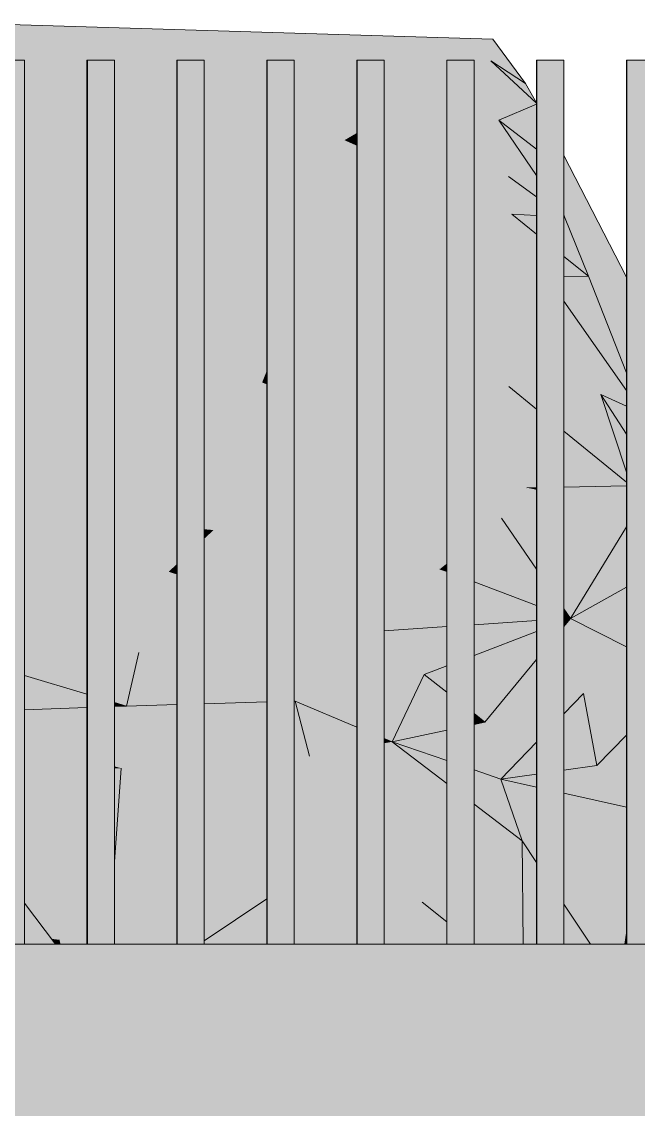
# Model space of a CAD drawing. Header units: millimetres. Extents: x 365175 to 2667127, y -330297 to -162108.
# Drawn here: x 1888493 to 1889177, y -319094 to -317888 of the extents above; entities that cross this region are included whole.
import ezdxf

# ---------------------------------------------------------------- set-up
doc = ezdxf.new("R2010")
doc.units = ezdxf.units.MM
doc.header["$MEASUREMENT"] = 0
doc.layers.add('Cars', color=7, linetype='Continuous')
doc.layers.add('TopoAlt', color=7, linetype='Continuous')

# ---------------------------------------------------------------- blocks, each defined once
blk = doc.blocks.new('Élément de coupe_125_6', base_point=(1445436.1, -319511))
at = {"layer": 'TopoAlt', "linetype": 'Continuous', "lineweight": 0, "true_color": 0x000000}
blk.add_hatch(color=18, dxfattribs=at).paths.add_polyline_path([(1882185.2, -318911), (1882185.2, -319511), (1914672.8, -319511), (1914672.8, -318911)])
at = {"layer": 'TopoAlt', "color": 190, "linetype": 'Continuous', "lineweight": 5, "true_color": 0x8002ff}
blk.add_line((1914672.8, -318911), (1882185.2, -318911), dxfattribs=at)
blk = doc.blocks.new('Élément de coupe_238_6', base_point=(1445436.1, -319511))
at = {"linetype": 'Continuous', "lineweight": 0, "true_color": 0x000000}
for points in [[(1888465.7, -317931), (1888465.7, -318911), (1888466, -318911), (1888466, -317931)], [(1888465.7, -317931), (1888465.7, -318911), (1888466, -318911), (1888466, -317931)], [(1888466, -317931), (1888466, -318911), (1888496, -318911), (1888496, -317931)]]:
    blk.add_hatch(color=18, dxfattribs=at).paths.add_polyline_path(points)
at = {"color": 18, "linetype": 'Continuous', "lineweight": 5, "true_color": 0x330000}
for p, q in [((1888465.7, -317931), (1888466, -317931)), ((1888465.7, -318911), (1888465.7, -317931)), ((1888466, -317931), (1888496, -317931)), ((1888466, -318911), (1888466, -317931)), ((1888496, -318911), (1888496, -317931))]:
    blk.add_line(p, q, dxfattribs=at)
blk = doc.blocks.new('Élément de coupe_239_6', base_point=(1445436.1, -319511))
at = {"linetype": 'Continuous', "lineweight": 0, "true_color": 0x000000}
for points in [[(1888565.4, -317931), (1888565.4, -318911), (1888565.8, -318911), (1888565.8, -317931)], [(1888565.4, -317931), (1888565.4, -318911), (1888565.8, -318911), (1888565.8, -317931)], [(1888565.8, -317931), (1888565.8, -318911), (1888595.8, -318911), (1888595.8, -317931)]]:
    blk.add_hatch(color=18, dxfattribs=at).paths.add_polyline_path(points)
at = {"color": 18, "linetype": 'Continuous', "lineweight": 5, "true_color": 0x330000}
for p, q in [((1888565.4, -317931), (1888565.8, -317931)), ((1888565.4, -318911), (1888565.4, -317931)), ((1888565.8, -317931), (1888595.8, -317931)), ((1888565.8, -318911), (1888565.8, -317931)), ((1888595.8, -318911), (1888595.8, -317931))]:
    blk.add_line(p, q, dxfattribs=at)
blk = doc.blocks.new('Élément de coupe_240_6', base_point=(1445436.1, -319511))
at = {"linetype": 'Continuous', "lineweight": 0, "true_color": 0x000000}
for points in [[(1888665.2, -317931), (1888665.2, -318911), (1888665.5, -318911), (1888665.5, -317931)], [(1888665.2, -317931), (1888665.2, -318911), (1888665.5, -318911), (1888665.5, -317931)], [(1888665.5, -317931), (1888665.5, -318911), (1888695.5, -318911), (1888695.5, -317931)]]:
    blk.add_hatch(color=18, dxfattribs=at).paths.add_polyline_path(points)
at = {"color": 18, "linetype": 'Continuous', "lineweight": 5, "true_color": 0x330000}
for p, q in [((1888665.2, -317931), (1888665.5, -317931)), ((1888665.2, -318911), (1888665.2, -317931)), ((1888665.5, -317931), (1888695.5, -317931)), ((1888665.5, -318911), (1888665.5, -317931)), ((1888695.5, -318911), (1888695.5, -317931))]:
    blk.add_line(p, q, dxfattribs=at)
blk = doc.blocks.new('Élément de coupe_241_6', base_point=(1445436.1, -319511))
at = {"linetype": 'Continuous', "lineweight": 0, "true_color": 0x000000}
for points in [[(1888765, -317931), (1888765, -318911), (1888765.3, -318911), (1888765.3, -317931)], [(1888765, -317931), (1888765, -318911), (1888765.3, -318911), (1888765.3, -317931)], [(1888765.3, -317931), (1888765.3, -318911), (1888795.3, -318911), (1888795.3, -317931)]]:
    blk.add_hatch(color=18, dxfattribs=at).paths.add_polyline_path(points)
at = {"color": 18, "linetype": 'Continuous', "lineweight": 5, "true_color": 0x330000}
for p, q in [((1888765, -317931), (1888765.3, -317931)), ((1888765, -318911), (1888765, -317931)), ((1888765.3, -317931), (1888795.3, -317931)), ((1888765.3, -318911), (1888765.3, -317931)), ((1888795.3, -318911), (1888795.3, -317931))]:
    blk.add_line(p, q, dxfattribs=at)
blk = doc.blocks.new('Élément de coupe_242_6', base_point=(1445436.1, -319511))
at = {"linetype": 'Continuous', "lineweight": 0, "true_color": 0x000000}
for points in [[(1888864.7, -317931), (1888864.7, -318911), (1888865, -318911), (1888865, -317931)], [(1888864.7, -317931), (1888864.7, -318911), (1888865, -318911), (1888865, -317931)], [(1888865, -317931), (1888865, -318911), (1888895, -318911), (1888895, -317931)]]:
    blk.add_hatch(color=18, dxfattribs=at).paths.add_polyline_path(points)
at = {"color": 18, "linetype": 'Continuous', "lineweight": 5, "true_color": 0x330000}
for p, q in [((1888864.7, -317931), (1888865, -317931)), ((1888864.7, -318911), (1888864.7, -317931)), ((1888865, -317931), (1888895, -317931)), ((1888865, -318911), (1888865, -317931)), ((1888895, -318911), (1888895, -317931))]:
    blk.add_line(p, q, dxfattribs=at)
blk = doc.blocks.new('Élément de coupe_243_6', base_point=(1445436.1, -319511))
at = {"linetype": 'Continuous', "lineweight": 0, "true_color": 0x000000}
for points in [[(1888964.5, -317931), (1888964.5, -318911), (1888964.8, -318911), (1888964.8, -317931)], [(1888964.5, -317931), (1888964.5, -318911), (1888964.8, -318911), (1888964.8, -317931)], [(1888964.8, -317931), (1888964.8, -318911), (1888994.8, -318911), (1888994.8, -317931)]]:
    blk.add_hatch(color=18, dxfattribs=at).paths.add_polyline_path(points)
at = {"color": 18, "linetype": 'Continuous', "lineweight": 5, "true_color": 0x330000}
for p, q in [((1888964.5, -317931), (1888964.8, -317931)), ((1888964.5, -318911), (1888964.5, -317931)), ((1888964.8, -317931), (1888994.8, -317931)), ((1888964.8, -318911), (1888964.8, -317931)), ((1888994.8, -318911), (1888994.8, -317931))]:
    blk.add_line(p, q, dxfattribs=at)
blk = doc.blocks.new('Élément de coupe_244_6', base_point=(1445436.1, -319511))
at = {"linetype": 'Continuous', "lineweight": 0, "true_color": 0x000000}
for points in [[(1889064.2, -317931), (1889064.2, -318911), (1889064.6, -318911), (1889064.6, -317931)], [(1889064.2, -317931), (1889064.2, -318911), (1889064.6, -318911), (1889064.6, -317931)], [(1889064.6, -317931), (1889064.6, -318911), (1889094.6, -318911), (1889094.6, -317931)]]:
    blk.add_hatch(color=18, dxfattribs=at).paths.add_polyline_path(points)
at = {"color": 18, "linetype": 'Continuous', "lineweight": 5, "true_color": 0x330000}
for p, q in [((1889064.2, -317931), (1889064.6, -317931)), ((1889064.2, -318911), (1889064.2, -317931)), ((1889064.6, -317931), (1889094.6, -317931)), ((1889064.6, -318911), (1889064.6, -317931)), ((1889094.6, -318911), (1889094.6, -317931))]:
    blk.add_line(p, q, dxfattribs=at)
blk = doc.blocks.new('Élément de coupe_245_6', base_point=(1445436.1, -319511))
at = {"linetype": 'Continuous', "lineweight": 0, "true_color": 0x000000}
for points in [[(1889164, -317931), (1889164, -318911), (1889164.3, -318911), (1889164.3, -317931)], [(1889164, -317931), (1889164, -318911), (1889164.3, -318911), (1889164.3, -317931)], [(1889164.3, -317931), (1889164.3, -318911), (1889194.3, -318911), (1889194.3, -317931)]]:
    blk.add_hatch(color=18, dxfattribs=at).paths.add_polyline_path(points)
at = {"color": 18, "linetype": 'Continuous', "lineweight": 5, "true_color": 0x330000}
for p, q in [((1889164, -317931), (1889164.3, -317931)), ((1889164, -318911), (1889164, -317931)), ((1889164.3, -317931), (1889194.3, -317931)), ((1889164.3, -318911), (1889164.3, -317931)), ((1889194.3, -318911), (1889194.3, -317931))]:
    blk.add_line(p, q, dxfattribs=at)
blk = doc.blocks.new('Élément de coupe_549_6', base_point=(1445436.1, -319511))
at = {"layer": 'Cars', "linetype": 'Continuous', "lineweight": 0, "true_color": 0x000000}
for points in [[(1888378.7, -317888.3), (1888377.1, -317891), (1889015.6, -317907.5)], [(1888377, -317916.6), (1888989.8, -317931), (1888994.8, -317931), (1888994.8, -317931.1), (1889013.6, -317931.5), (1888377.1, -317891)], [(1889013.6, -317931.5), (1889015.6, -317907.5), (1888377.1, -317891)], [(1889015.6, -317907.5), (1889013.6, -317931.5), (1889051.9, -317956.7)], [(1888989.8, -317931), (1888377, -317916.6), (1888489.9, -317931), (1888496, -317931), (1888496, -317931.8), (1888565.4, -317940.6), (1888565.4, -317931), (1888595.8, -317931), (1888595.8, -317944.5), (1888665.2, -317953.4), (1888665.2, -317931), (1888695.5, -317931), (1888695.5, -317957.2), (1888765, -317966.1), (1888765, -317931), (1888795.3, -317931), (1888795.3, -317970), (1888864.7, -317978.9), (1888864.7, -317931), (1888895, -317931), (1888895, -317982.7), (1888911.1, -317984.8), (1888964.5, -317957.1), (1888964.5, -317931)], [(1888496, -317931.8), (1888496, -317942.4), (1888565.4, -317957.5), (1888565.4, -317940.6)], [(1888994.8, -317931.1), (1888994.8, -317941.3), (1889013.6, -317931.5)], [(1888994.8, -317941.3), (1888994.8, -317994.1), (1889022.5, -317997.3), (1889013.6, -317931.5)], [(1889064.2, -317978.7), (1889013.6, -317931.5), (1889022.5, -317997.3), (1889064.2, -317979.8)], [(1889051.9, -317956.7), (1889013.6, -317931.5), (1889064.2, -317978.7), (1889064.2, -317978)], [(1888565.4, -317957.5), (1888496, -317942.4), (1888496, -317990.3), (1888565.4, -317996)], [(1888665.2, -317953.4), (1888595.8, -317944.5), (1888595.8, -317964.1), (1888665.2, -317979.2)], [(1888695.5, -317957.2), (1888695.5, -317985.8), (1888765, -318000.9), (1888765, -317966.1)], [(1888911.1, -317984.8), (1888964.5, -317990.8), (1888964.5, -317957.1)], [(1888595.8, -317998.5), (1888665.2, -318004.2), (1888665.2, -317979.2), (1888595.8, -317964.1)], [(1888795.3, -317970), (1888795.3, -318007.5), (1888851.1, -318019.6), (1888864.7, -318011.7), (1888864.7, -317978.9)], [(1888695.5, -318006.8), (1888765, -318012.5), (1888765, -318000.9), (1888695.5, -317985.8)], [(1888895, -317994.1), (1888911.1, -317984.8), (1888895, -317982.7)], [(1888895, -318029.3), (1888964.5, -318044.7), (1888964.5, -318017.6), (1888911.1, -317984.8), (1888895, -317994.1)], [(1888911.1, -317984.8), (1888964.5, -318017.6), (1888964.5, -317990.8)], [(1889064.2, -317979.8), (1889022.5, -317997.3), (1889064.2, -318029.7)], [(1888496, -317990.3), (1888496, -318000.3), (1888565.4, -318011.9), (1888565.4, -317996)], [(1889022.5, -317997.3), (1888994.8, -317994.1), (1888994.8, -318036.2), (1889033.2, -318059.9)], [(1889022.5, -317997.3), (1889033.2, -318059.9), (1889064.2, -318082.3), (1889064.2, -318058.9)], [(1889022.5, -317997.3), (1889064.2, -318058.9), (1889064.2, -318029.7)], [(1888565.4, -318011.9), (1888496, -318000.3), (1888496, -318006.8), (1888565.4, -318022.2)], [(1888565.4, -318022.2), (1888496, -318006.8), (1888496, -318036.9), (1888565.4, -318038.4)], [(1888665.2, -318004.2), (1888595.8, -317998.5), (1888595.8, -318016.9), (1888665.2, -318028.5)], [(1888695.5, -318033.6), (1888765, -318045.2), (1888765, -318012.5), (1888695.5, -318006.8)], [(1888795.3, -318007.5), (1888795.3, -318015), (1888851.1, -318019.6)], [(1888595.8, -318016.9), (1888595.8, -318028.9), (1888646.5, -318040.1), (1888665.2, -318041.9), (1888665.2, -318028.5)], [(1888795.3, -318015), (1888795.3, -318050.2), (1888851.3, -318059.6), (1888851.1, -318019.6)], [(1888864.7, -318011.7), (1888851.1, -318019.6), (1888864.7, -318022.6)], [(1888864.7, -318022.6), (1888851.1, -318019.6), (1888864.7, -318025.6)], [(1888851.1, -318019.6), (1888851.3, -318059.6), (1888864.7, -318062.6), (1888864.7, -318025.6)], [(1888595.8, -318028.9), (1888595.8, -318039), (1888646.5, -318040.1)], [(1888765, -318045.2), (1888695.5, -318033.6), (1888695.5, -318044.8), (1888765, -318051.4)], [(1888895, -318039), (1888964.5, -318069.7), (1888964.5, -318044.7), (1888895, -318029.3)], [(1888496, -318113.2), (1888565.4, -318159.3), (1888565.4, -318038.4), (1888496, -318036.9)], [(1888646.5, -318040.1), (1888595.8, -318039), (1888595.8, -318179.4), (1888665.2, -318225.5), (1888665.2, -318081.2)], [(1888646.5, -318040.1), (1888665.2, -318081.2), (1888665.2, -318041.9)], [(1888765, -318051.4), (1888695.5, -318044.8), (1888695.5, -318147.6), (1888759.7, -318288.2), (1888765, -318275.1)], [(1888895, -318039), (1888895, -318069.5), (1888964.5, -318085.2), (1888964.5, -318069.7)], [(1889033.2, -318059.9), (1888994.8, -318036.2), (1888994.8, -318051.4)], [(1889094.6, -318066.5), (1889164, -318174.8), (1889164, -318171.6), (1889094.6, -318036.7)], [(1888795.3, -318054.2), (1888851.3, -318059.6), (1888795.3, -318050.2)], [(1888795.3, -318054.2), (1888795.3, -318199.3), (1888851.3, -318059.6)], [(1889033.2, -318059.9), (1888994.8, -318051.4), (1888994.8, -318083.1), (1889036.6, -318101.5)], [(1888851.3, -318059.6), (1888795.3, -318199.3), (1888795.3, -318288.8), (1888864.7, -318289.9), (1888864.7, -318076.8)], [(1888864.7, -318062.6), (1888851.3, -318059.6), (1888864.7, -318076.8)], [(1888895, -318069.5), (1888895, -318115.6), (1888964.5, -318204.5), (1888964.5, -318085.2)], [(1889033.2, -318059.9), (1889036.6, -318101.5), (1889064.2, -318102.9), (1889064.2, -318082.3)], [(1889094.6, -318066.5), (1889094.6, -318076.3), (1889164, -318225), (1889164, -318174.8)], [(1889094.6, -318102.5), (1889095.1, -318104.5), (1889164, -318241), (1889164, -318225), (1889094.6, -318076.3)], [(1888994.8, -318083.1), (1888994.8, -318092.1), (1889036.6, -318101.5)], [(1889036.6, -318101.5), (1888994.8, -318092.1), (1888994.8, -318243.3), (1889033.4, -318292.7)], [(1889036.6, -318101.5), (1889033.4, -318292.7), (1889064.2, -318202.7), (1889064.2, -318151)], [(1889036.6, -318101.5), (1889064.2, -318151), (1889064.2, -318123.9)], [(1889064.2, -318102.9), (1889036.6, -318101.5), (1889064.2, -318123.9)], [(1889094.6, -318102.5), (1889094.6, -318103.7), (1889095.1, -318104.5)], [(1889094.6, -318103.7), (1889094.6, -318104.1), (1889095.1, -318104.5)], [(1889094.6, -318104.1), (1889094.6, -318104.5), (1889095.1, -318104.5)], [(1889095.1, -318104.5), (1889094.6, -318104.5), (1889094.6, -318148.4), (1889121.9, -318170.5)], [(1889095.1, -318104.5), (1889121.9, -318170.5), (1889164, -318250.1), (1889164, -318241)], [(1888496, -318293.7), (1888565.4, -318292.2), (1888565.4, -318159.3), (1888496, -318113.2)], [(1888895, -318115.6), (1888895, -318290.4), (1888964.5, -318291.6), (1888964.5, -318204.5)], [(1888695.5, -318245.6), (1888759.7, -318288.2), (1888695.5, -318147.6)], [(1889094.6, -318148.4), (1889094.6, -318170.6), (1889121.9, -318170.5)], [(1889121.9, -318170.5), (1889094.6, -318170.6), (1889094.6, -318198.2), (1889164, -318297.1), (1889164, -318277.4)], [(1889121.9, -318170.5), (1889164, -318277.4), (1889164, -318250.1)], [(1888595.8, -318291.6), (1888665.2, -318290.2), (1888665.2, -318225.5), (1888595.8, -318179.4)], [(1889033.4, -318292.7), (1889064.2, -318295.4), (1889064.2, -318202.7)], [(1889094.6, -318212.6), (1889135.6, -318301.7), (1889164, -318314.4), (1889164, -318297.1), (1889094.6, -318198.2)], [(1889094.6, -318212.6), (1889094.6, -318298.1), (1889135.6, -318301.7)], [(1888695.5, -318289.5), (1888759.7, -318288.2), (1888695.5, -318245.6)], [(1888994.8, -318243.3), (1888994.8, -318292.1), (1889033.4, -318292.7)], [(1888765, -318275.1), (1888759.7, -318288.2), (1888765, -318288.3)], [(1888565.4, -318292.2), (1888496, -318293.7), (1888496, -318346.6), (1888565.4, -318376.6)], [(1888595.8, -318389.7), (1888665.2, -318419.8), (1888665.2, -318290.2), (1888595.8, -318291.6)], [(1888695.5, -318432.9), (1888696.5, -318433.3), (1888759.7, -318288.2), (1888695.5, -318289.5)], [(1888759.7, -318288.2), (1888696.5, -318433.3), (1888765, -318427.9), (1888765, -318290.3)], [(1888759.7, -318288.2), (1888765, -318290.3), (1888765, -318288.3)], [(1888795.3, -318302.4), (1888864.7, -318330), (1888864.7, -318289.9), (1888795.3, -318288.8)], [(1888964.5, -318291.6), (1888895, -318290.4), (1888895, -318342), (1888964.5, -318369.6)], [(1888994.8, -318292.1), (1888994.8, -318381.7), (1889053.3, -318404.9), (1889033.4, -318292.7)], [(1889033.4, -318292.7), (1889053.3, -318404.9), (1889064.2, -318404.7), (1889064.2, -318317.7)], [(1889033.4, -318292.7), (1889064.2, -318317.7), (1889064.2, -318295.4)], [(1889094.6, -318298.1), (1889094.6, -318342.3), (1889164, -318398.6), (1889164, -318387.6), (1889135.6, -318301.7)], [(1888864.7, -318330), (1888795.3, -318302.4), (1888795.3, -318425.5), (1888864.7, -318419.9)], [(1889164, -318345.5), (1889135.6, -318301.7), (1889164, -318387.6)], [(1889135.6, -318301.7), (1889164, -318345.5), (1889164, -318314.4)], [(1888496, -318346.6), (1888496, -318426.7), (1888565.4, -318429), (1888565.4, -318376.6)], [(1888895, -318417.5), (1888964.5, -318412), (1888964.5, -318369.6), (1888895, -318342)], [(1889094.6, -318342.3), (1889094.6, -318404.1), (1889164, -318402.7), (1889164, -318398.6)], [(1888994.8, -318409.6), (1889053.3, -318404.9), (1888994.8, -318381.7)], [(1888595.8, -318430), (1888665.2, -318432.3), (1888665.2, -318419.8), (1888595.8, -318389.7)], [(1888994.8, -318409.6), (1888994.8, -318438.1), (1889025.2, -318438.6), (1889053.3, -318404.9)], [(1889053.3, -318404.9), (1889025.2, -318438.6), (1889064.2, -318436.2), (1889064.2, -318407.1)], [(1889053.3, -318404.9), (1889064.2, -318407.1), (1889064.2, -318404.7)], [(1889094.6, -318404.1), (1889094.6, -318413.2), (1889164, -318427.1), (1889164, -318402.7)], [(1888864.7, -318419.9), (1888795.3, -318425.5), (1888795.3, -318434.9), (1888864.7, -318436)], [(1888895, -318436.5), (1888964.5, -318437.6), (1888964.5, -318412), (1888895, -318417.5)], [(1889094.6, -318413.2), (1889094.6, -318434.4), (1889164, -318430.2), (1889164, -318427.1)], [(1888565.4, -318429), (1888496, -318426.7), (1888496, -318433.1), (1888565.4, -318439.3)], [(1888595.8, -318430), (1888595.8, -318442), (1888665.2, -318448.2), (1888665.2, -318432.3)], [(1888696.5, -318433.3), (1888765, -318434.4), (1888765, -318427.9)], [(1889094.6, -318434.4), (1889094.6, -318539.2), (1889101.8, -318549.8), (1889164, -318448.4), (1889164, -318430.2)], [(1888496, -318433.1), (1888496, -318436.9), (1888540, -318442.3), (1888565.4, -318443.8), (1888565.4, -318439.3)], [(1888496, -318436.9), (1888496, -318440.3), (1888540, -318442.3)], [(1888496, -318440.3), (1888496, -318461.2), (1888565.4, -318477.2), (1888565.4, -318454.5), (1888540, -318442.3)], [(1888565.4, -318443.8), (1888540, -318442.3), (1888565.4, -318454.5)], [(1888595.8, -318445.5), (1888665.2, -318449.5), (1888665.2, -318448.2), (1888595.8, -318442)], [(1888695.5, -318432.9), (1888695.5, -318433.3), (1888696.5, -318433.3)], [(1888695.5, -318433.3), (1888695.5, -318450.9), (1888705.8, -318451.9), (1888696.5, -318433.3)], [(1888696.5, -318433.3), (1888765, -318435.7), (1888765, -318434.4)], [(1888696.5, -318433.3), (1888765, -318442.5), (1888765, -318435.7)], [(1888696.5, -318433.3), (1888705.8, -318451.9), (1888765, -318452.4), (1888765, -318442.5)], [(1888795.3, -318436.8), (1888864.7, -318439.3), (1888864.7, -318436), (1888795.3, -318434.9)], [(1888864.7, -318439.3), (1888795.3, -318436.8), (1888795.3, -318446.6), (1888843.7, -318453.1), (1888864.7, -318451.5)], [(1888964.5, -318437.6), (1888895, -318436.5), (1888895, -318440.3), (1888964.5, -318442.8)], [(1888895, -318449.4), (1888964.5, -318444.4), (1888964.5, -318442.8), (1888895, -318440.3)], [(1888994.8, -318441.8), (1889025.2, -318438.6), (1888994.8, -318438.1)], [(1888994.8, -318441.8), (1888994.8, -318463.8), (1889025.2, -318438.6)], [(1888994.8, -318509.4), (1889064.2, -318535.6), (1889064.2, -318495.2), (1889025.2, -318438.6), (1888994.8, -318463.8)], [(1889064.2, -318436.2), (1889025.2, -318438.6), (1889064.2, -318495.2)], [(1888595.8, -318445.5), (1888595.8, -318469.1), (1888656, -318498), (1888665.2, -318489.5), (1888665.2, -318449.5)], [(1888695.5, -318450.9), (1888695.5, -318451.3), (1888705.8, -318451.9)], [(1888695.5, -318451.3), (1888695.5, -318461.4), (1888705.8, -318451.9)], [(1888695.5, -318497.7), (1888765, -318497), (1888765, -318462), (1888705.8, -318451.9), (1888695.5, -318461.4)], [(1888765, -318452.4), (1888705.8, -318451.9), (1888765, -318462)], [(1888795.3, -318446.6), (1888795.3, -318452.6), (1888843.7, -318453.1)], [(1888795.3, -318452.6), (1888795.3, -318467.3), (1888864.7, -318479.2), (1888864.7, -318460.8), (1888843.7, -318453.1)], [(1888864.7, -318451.5), (1888843.7, -318453.1), (1888864.7, -318460.8)], [(1888895, -318449.4), (1888895, -318472.1), (1888957, -318495.1), (1888964.5, -318478.1), (1888964.5, -318444.4)], [(1889164, -318448.4), (1889101.8, -318549.8), (1889164, -318515)], [(1888496, -318491), (1888565.4, -318494.1), (1888565.4, -318477.2), (1888496, -318461.2)], [(1888795.3, -318467.3), (1888795.3, -318496.7), (1888864.7, -318496), (1888864.7, -318479.2)], [(1888595.8, -318484.2), (1888656, -318498), (1888595.8, -318469.1)], [(1888895, -318484.5), (1888957, -318495.1), (1888895, -318472.1)], [(1888957, -318495.1), (1888964.5, -318489), (1888964.5, -318478.1)], [(1888565.4, -318494.1), (1888496, -318491), (1888496, -318532.8), (1888565.4, -318562.7)], [(1888595.8, -318484.2), (1888595.8, -318495.4), (1888656, -318498)], [(1888665.2, -318489.5), (1888656, -318498), (1888665.2, -318498)], [(1888895, -318495.7), (1888957, -318495.1), (1888895, -318484.5)], [(1888964.5, -318489), (1888957, -318495.1), (1888964.5, -318497.9)], [(1888656, -318498), (1888595.8, -318495.4), (1888595.8, -318575.7), (1888622.9, -318587.4)], [(1888656, -318498), (1888622.9, -318587.4), (1888665.2, -318583.5), (1888665.2, -318501)], [(1888665.2, -318498), (1888656, -318498), (1888665.2, -318501)], [(1888765, -318497), (1888695.5, -318497.7), (1888695.5, -318510.7), (1888765, -318532.9)], [(1888864.7, -318496), (1888795.3, -318496.7), (1888795.3, -318542.7), (1888864.7, -318564.9)], [(1888895, -318542.8), (1888957, -318495.1), (1888895, -318495.7)], [(1888895, -318563.4), (1888964.5, -318558.8), (1888964.5, -318497.9), (1888957, -318495.1), (1888895, -318542.8)], [(1888695.5, -318580.8), (1888765, -318574.4), (1888765, -318532.9), (1888695.5, -318510.7)], [(1888994.8, -318509.4), (1888994.8, -318556.8), (1889064.2, -318552.2), (1889064.2, -318535.6)], [(1889101.8, -318549.8), (1889164, -318581.4), (1889164, -318515)], [(1888496, -318583.8), (1888565.4, -318585.7), (1888565.4, -318562.7), (1888496, -318532.8)], [(1889094.6, -318539.2), (1889094.6, -318547), (1889101.8, -318549.8)], [(1888795.3, -318542.7), (1888795.3, -318571.7), (1888864.7, -318565.4), (1888864.7, -318564.9)], [(1888994.8, -318556.8), (1888994.8, -318590.9), (1889064.2, -318564.2), (1889064.2, -318552.2)], [(1889094.6, -318550.2), (1889101.8, -318549.8), (1889094.6, -318547)], [(1889094.6, -318558.6), (1889101.8, -318549.8), (1889094.6, -318552.5)], [(1889101.8, -318549.8), (1889094.6, -318558.6), (1889094.6, -318639.3), (1889116.3, -318633)], [(1889094.6, -318552.5), (1889101.8, -318549.8), (1889094.6, -318550.2)], [(1889101.8, -318549.8), (1889116.3, -318633), (1889164, -318618.9), (1889164, -318581.4)], [(1888964.5, -318558.8), (1888895, -318563.4), (1888895, -318583.8), (1888939.5, -318612.1), (1888964.5, -318602.5)], [(1888994.8, -318655.3), (1889006.9, -318664.7), (1889064.2, -318595.3), (1889064.2, -318564.2), (1888994.8, -318590.9)], [(1888595.8, -318575.7), (1888595.8, -318586.6), (1888622.9, -318587.4)], [(1888765, -318574.4), (1888695.5, -318580.8), (1888695.5, -318610), (1888765, -318631.7)], [(1888795.3, -318571.7), (1888795.3, -318641.1), (1888796.4, -318641.5), (1888864.7, -318566.6), (1888864.7, -318565.4)], [(1888796.4, -318641.5), (1888864.7, -318627.5), (1888864.7, -318566.6)], [(1888496, -318613.1), (1888565.4, -318633.9), (1888565.4, -318585.7), (1888496, -318583.8)], [(1888622.9, -318587.4), (1888595.8, -318586.6), (1888595.8, -318643), (1888609.1, -318646.9)], [(1888609.1, -318646.9), (1888665.2, -318645.3), (1888665.2, -318600.5), (1888622.9, -318587.4)], [(1888622.9, -318587.4), (1888665.2, -318600.5), (1888665.2, -318583.5)], [(1888895, -318583.8), (1888895, -318621.3), (1888939.5, -318612.1)], [(1889006.9, -318664.7), (1889064.2, -318648.1), (1889064.2, -318595.3)], [(1888765, -318631.7), (1888695.5, -318610), (1888695.5, -318644.4), (1888765, -318642.4)], [(1888939.5, -318612.1), (1888895, -318621.3), (1888895, -318682.9), (1888903.9, -318686.6)], [(1888903.9, -318686.6), (1888964.5, -318673.8), (1888964.5, -318631.6), (1888939.5, -318612.1)], [(1888964.5, -318602.5), (1888939.5, -318612.1), (1888964.5, -318631.6)], [(1888496, -318613.1), (1888496, -318651.3), (1888565.4, -318648.6), (1888565.4, -318633.9)], [(1889116.3, -318633), (1889164, -318660), (1889164, -318618.9)], [(1888796.4, -318641.5), (1888864.7, -318670.2), (1888864.7, -318627.5)], [(1889094.6, -318639.3), (1889094.6, -318655.5), (1889116.3, -318633)], [(1889116.3, -318633), (1889094.6, -318655.5), (1889094.6, -318718), (1889131.2, -318712.8)], [(1889116.3, -318633), (1889131.2, -318712.8), (1889164, -318679.1), (1889164, -318660)], [(1888496, -318685.9), (1888565.4, -318705.3), (1888565.4, -318648.6), (1888496, -318651.3)], [(1888595.8, -318647.4), (1888609.1, -318646.9), (1888595.8, -318643)], [(1888595.8, -318713.8), (1888603.2, -318715.9), (1888609.1, -318646.9), (1888595.8, -318647.4)], [(1888609.1, -318646.9), (1888603.2, -318715.9), (1888665.2, -318712), (1888665.2, -318662.3)], [(1888609.1, -318646.9), (1888665.2, -318662.3), (1888665.2, -318645.3)], [(1888765, -318642.4), (1888695.5, -318644.4), (1888695.5, -318670.6), (1888765, -318689.6)], [(1888795.3, -318641.5), (1888796.4, -318641.5), (1888795.3, -318641.1)], [(1888795.3, -318697.9), (1888812.4, -318702.6), (1888796.4, -318641.5), (1888795.3, -318641.5)], [(1888796.4, -318641.5), (1888812.4, -318702.6), (1888864.7, -318693.5), (1888864.7, -318670.2)], [(1889006.9, -318664.7), (1889024.6, -318728), (1889064.2, -318687), (1889064.2, -318648.1)], [(1888994.8, -318655.3), (1888994.8, -318667.3), (1889006.9, -318664.7)], [(1888695.5, -318670.6), (1888695.5, -318710.1), (1888765, -318705.6), (1888765, -318689.6)], [(1889006.9, -318664.7), (1888994.8, -318667.3), (1888994.8, -318717.8), (1889024.6, -318728)], [(1888895, -318682.9), (1888895, -318688.2), (1888903.9, -318686.6)], [(1888903.9, -318686.6), (1888964.5, -318707.4), (1888964.5, -318673.8)], [(1889131.2, -318712.8), (1889164, -318716), (1889164, -318679.1)], [(1888496, -318685.9), (1888496, -318719.3), (1888565.4, -318717.1), (1888565.4, -318705.3)], [(1888812.4, -318702.6), (1888864.7, -318844), (1888864.7, -318693.5)], [(1888895, -318688.2), (1888895, -318820), (1888903.9, -318686.6)], [(1888895, -318820), (1888895, -318904.3), (1888937.3, -318864.2), (1888903.9, -318686.6)], [(1888903.9, -318686.6), (1888937.3, -318864.2), (1888964.5, -318847.6), (1888964.5, -318732.7)], [(1888903.9, -318686.6), (1888964.5, -318732.7), (1888964.5, -318707.4)], [(1889024.6, -318728), (1889064.2, -318722.3), (1889064.2, -318687)], [(1888765, -318705.6), (1888695.5, -318710.1), (1888695.5, -318780.5), (1888765, -318829.1)], [(1888795.3, -318703.7), (1888812.4, -318702.6), (1888795.3, -318697.9)], [(1888795.3, -318803.3), (1888812.4, -318702.6), (1888795.3, -318703.7)], [(1888795.3, -318803.3), (1888795.3, -318849.9), (1888864.7, -318894.4), (1888864.7, -318844), (1888812.4, -318702.6)], [(1888496, -318865.4), (1888530.5, -318911), (1888565.4, -318911), (1888565.4, -318717.1), (1888496, -318719.3)], [(1888595.8, -318716.2), (1888603.2, -318715.9), (1888595.8, -318713.8)], [(1888595.8, -318911), (1888665.2, -318911), (1888665.2, -318759.3), (1888603.2, -318715.9), (1888595.8, -318819.7)], [(1888595.8, -318716.2), (1888595.8, -318819.7), (1888603.2, -318715.9)], [(1888603.2, -318715.9), (1888665.2, -318759.3), (1888665.2, -318712)], [(1889024.6, -318728), (1888994.8, -318717.8), (1888994.8, -318755.8), (1889048.4, -318796.5)], [(1889094.6, -318718), (1889094.6, -318743.6), (1889164, -318759.1), (1889164, -318743.6), (1889131.2, -318712.8)], [(1889131.2, -318712.8), (1889164, -318743.6), (1889164, -318716)], [(1889024.6, -318728), (1889064.2, -318736.8), (1889064.2, -318722.3)], [(1889024.6, -318728), (1889048.4, -318796.5), (1889064.2, -318792.8), (1889064.2, -318736.8)], [(1889094.6, -318743.6), (1889094.6, -318785.6), (1889164, -318769.1), (1889164, -318759.1)], [(1888994.8, -318755.8), (1888994.8, -318829.2), (1889048.4, -318796.5)], [(1889094.6, -318866.5), (1889123.9, -318911), (1889162, -318911), (1889164, -318898.8), (1889164, -318769.1), (1889094.6, -318785.6)], [(1888695.5, -318780.5), (1888695.5, -318907.2), (1888765, -318860.8), (1888765, -318829.1)], [(1889048.4, -318796.5), (1889064.2, -318820.5), (1889064.2, -318792.8)], [(1889048.4, -318796.5), (1888994.8, -318829.2), (1888994.8, -318910.6), (1888995.3, -318911), (1889049.5, -318911)], [(1889064.2, -318820.5), (1889048.4, -318796.5), (1889049.5, -318911), (1889064.2, -318911)], [(1888864.7, -318894.4), (1888795.3, -318849.9), (1888795.3, -318911), (1888864.7, -318911)], [(1888937.3, -318864.2), (1888964.5, -318886.1), (1888964.5, -318847.6)], [(1888530.5, -318911), (1888496, -318865.4), (1888496, -318911)], [(1888765, -318860.8), (1888695.5, -318907.2), (1888695.5, -318911), (1888765, -318911)], [(1888895, -318904.3), (1888895, -318911), (1888964.5, -318911), (1888964.5, -318886.1), (1888937.3, -318864.2)], [(1889123.9, -318911), (1889094.6, -318866.5), (1889094.6, -318911)], [(1889162, -318911), (1889164, -318911), (1889164, -318898.8)], [(1888506.3, -318903.8), (1888502.2, -318911), (1888530.5, -318911), (1888526.1, -318905.1)], [(1888534.9, -318906.1), (1888526.1, -318905.1), (1888530.5, -318911), (1888536, -318911)], [(1888995.3, -318911), (1888994.8, -318910.6), (1888994.8, -318911)]]:
    blk.add_hatch(color=18, dxfattribs=at).paths.add_polyline_path(points)
at = {"layer": 'Cars', "color": 7, "linetype": 'Continuous', "lineweight": 5}
for p, q in [((1889015.6, -317907.5), (1888378.7, -317888.3)), ((1889051.9, -317956.7), (1889015.6, -317907.5)), ((1889064.2, -317978.7), (1889013.6, -317931.5)), ((1889051.9, -317956.7), (1889013.6, -317931.5)), ((1889051.9, -317956.7), (1889064.2, -317978)), ((1889064.2, -317979.8), (1889022.5, -317997.3)), ((1889064.2, -318058.9), (1889022.5, -317997.3)), ((1889064.2, -318029.7), (1889022.5, -317997.3)), ((1889164, -318171.6), (1889094.6, -318036.7)), ((1889064.2, -318082.3), (1889033.2, -318059.9)), ((1889064.2, -318123.9), (1889036.6, -318101.5)), ((1889064.2, -318102.9), (1889036.6, -318101.5)), ((1889095.1, -318104.5), (1889094.6, -318102.5)), ((1889095.1, -318104.5), (1889094.6, -318103.7)), ((1889095.1, -318104.5), (1889094.6, -318104.1)), ((1889095.1, -318104.5), (1889094.6, -318104.5)), ((1889121.9, -318170.5), (1889095.1, -318104.5)), ((1889121.9, -318170.5), (1889094.6, -318148.4)), ((1889121.9, -318170.5), (1889094.6, -318170.6)), ((1889164, -318277.4), (1889121.9, -318170.5)), ((1889164, -318297.1), (1889094.6, -318198.2)), ((1889064.2, -318317.7), (1889033.4, -318292.7)), ((1889164, -318345.5), (1889135.6, -318301.7)), ((1889135.6, -318301.7), (1889164, -318387.6)), ((1889164, -318314.4), (1889135.6, -318301.7)), ((1889164, -318398.6), (1889094.6, -318342.3)), ((1889064.2, -318404.7), (1889053.3, -318404.9)), ((1889164, -318402.7), (1889094.6, -318404.1)), ((1889064.2, -318495.2), (1889025.2, -318438.6)), ((1889164, -318448.4), (1889101.8, -318549.8)), ((1888964.5, -318497.9), (1888957, -318495.1)), ((1889064.2, -318535.6), (1888994.8, -318509.4)), ((1889164, -318515), (1889101.8, -318549.8)), ((1889101.8, -318549.8), (1889094.6, -318539.2)), ((1889064.2, -318552.2), (1888994.8, -318556.8)), ((1889101.8, -318549.8), (1889094.6, -318547)), ((1889094.6, -318558.6), (1889101.8, -318549.8)), ((1889101.8, -318549.8), (1889094.6, -318552.5)), ((1889101.8, -318549.8), (1889094.6, -318550.2)), ((1889164, -318581.4), (1889101.8, -318549.8)), ((1888964.5, -318558.8), (1888895, -318563.4)), ((1889064.2, -318564.2), (1888994.8, -318590.9)), ((1888609.1, -318646.9), (1888622.9, -318587.4)), ((1889006.9, -318664.7), (1889064.2, -318595.3)), ((1888903.9, -318686.6), (1888939.5, -318612.1)), ((1888964.5, -318602.5), (1888939.5, -318612.1)), ((1888964.5, -318631.6), (1888939.5, -318612.1)), ((1888565.4, -318633.9), (1888496, -318613.1)), ((1889094.6, -318655.5), (1889116.3, -318633)), ((1889131.2, -318712.8), (1889116.3, -318633)), ((1888565.4, -318648.6), (1888496, -318651.3)), ((1888609.1, -318646.9), (1888595.8, -318643)), ((1888609.1, -318646.9), (1888595.8, -318647.4)), ((1888665.2, -318645.3), (1888609.1, -318646.9)), ((1888765, -318642.4), (1888695.5, -318644.4)), ((1888796.4, -318641.5), (1888795.3, -318641.5)), ((1888864.7, -318670.2), (1888796.4, -318641.5)), ((1888812.4, -318702.6), (1888796.4, -318641.5)), ((1889006.9, -318664.7), (1888994.8, -318655.3)), ((1889006.9, -318664.7), (1888994.8, -318667.3)), ((1888903.9, -318686.6), (1888895, -318682.9)), ((1888964.5, -318673.8), (1888903.9, -318686.6)), ((1889131.2, -318712.8), (1889164, -318679.1)), ((1888964.5, -318732.7), (1888903.9, -318686.6)), ((1888964.5, -318707.4), (1888903.9, -318686.6)), ((1889024.6, -318728), (1889064.2, -318687)), ((1888603.2, -318715.9), (1888595.8, -318819.7)), ((1889024.6, -318728), (1888994.8, -318717.8)), ((1889131.2, -318712.8), (1889094.6, -318718)), ((1889064.2, -318722.3), (1889024.6, -318728)), ((1889048.4, -318796.5), (1889024.6, -318728)), ((1889064.2, -318736.8), (1889024.6, -318728)), ((1889164, -318759.1), (1889094.6, -318743.6)), ((1889048.4, -318796.5), (1888994.8, -318755.8)), ((1889064.2, -318820.5), (1889048.4, -318796.5)), ((1889048.4, -318796.5), (1889049.5, -318911)), ((1888530.5, -318911), (1888496, -318865.4)), ((1888765, -318860.8), (1888695.5, -318907.2)), ((1888964.5, -318886.1), (1888937.3, -318864.2)), ((1889123.9, -318911), (1889094.6, -318866.5)), ((1889162, -318911), (1889164, -318898.8)), ((1888995.3, -318911), (1888994.8, -318910.6))]:
    blk.add_line(p, q, dxfattribs=at)

msp = doc.modelspace()

# ---------------------------------------------------------------- block references
at = {"lineweight": 0}
for name in ['Élément de coupe_238_6', 'Élément de coupe_239_6', 'Élément de coupe_240_6', 'Élément de coupe_241_6', 'Élément de coupe_242_6', 'Élément de coupe_243_6', 'Élément de coupe_244_6', 'Élément de coupe_245_6']:
    msp.add_blockref(name, (1445436.05, -319510.981), dxfattribs=at)
at = {"layer": 'Cars', "lineweight": 0}
msp.add_blockref('Élément de coupe_549_6', (1445436.05, -319510.981), dxfattribs=at)
at = {"layer": 'TopoAlt', "lineweight": 0}
msp.add_blockref('Élément de coupe_125_6', (1445436.05, -319510.981), dxfattribs=at)

doc.saveas('drawing.dxf')
